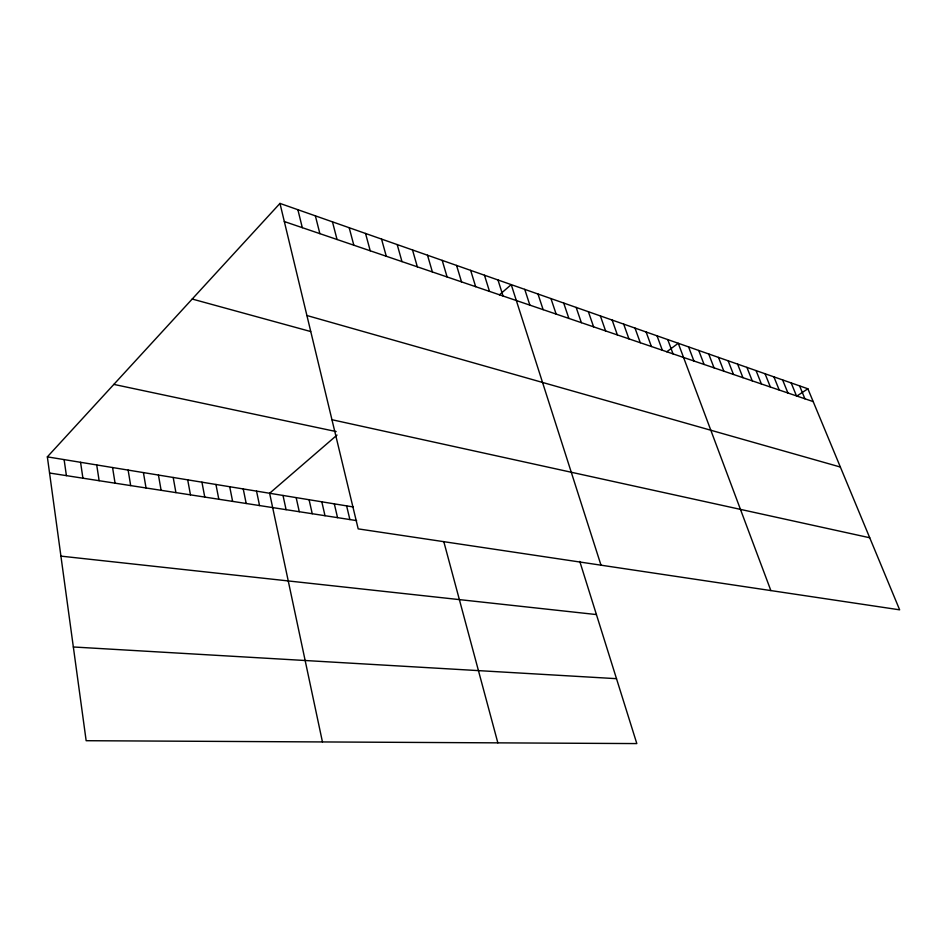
<?xml version="1.0" encoding="UTF-8"?>
<svg xmlns="http://www.w3.org/2000/svg" width="947" height="947" viewBox="0 0 947 947"><rect width="100%" height="100%" fill="white"/><g stroke="black" fill="none" stroke-linecap="round" stroke-linejoin="round"><path stroke-width="1.42" d="M579.777 561.393L636.822 743.584L86.153 740.708L47.35 456.856L279.969 203.416L807.874 388.791L899.65 609.832L358.191 528.876L279.969 203.416M337.025 435.064L269.623 493.269L322.454 741.951M499.424 294.837L511.238 284.621L601.002 565.181M666.747 351.799L678.253 343.276L770.858 590.573M796.829 396.083L807.874 388.791M73.345 646.979L616.497 678.679M60.916 556.126L596.421 614.567M49.564 473.027L356.617 520.601M47.35 456.856L353.338 506.976M113.853 384.399L336.138 431.56M331.959 419.722L869.725 537.754M192.205 299.039L310.675 331.533M306.911 315.517L840.368 467.037M284.337 221.551L813.201 401.599M799.588 385.879L804.914 398.782M791.171 382.919L796.498 395.917M782.601 379.913L787.94 393.005M773.9 376.859L779.239 390.046M765.058 373.757L770.396 387.027M756.061 370.597L761.4 383.973M746.911 367.377L752.249 380.848M737.606 364.11L742.945 377.687M728.136 360.795L733.475 374.467M718.513 357.41L723.839 371.188M708.711 353.965L714.05 367.85M698.744 350.461L704.071 364.453M688.587 346.898L693.914 360.996M667.742 339.582L673.045 353.894M657.029 335.818L662.332 350.236M646.114 331.983L651.406 346.519M634.999 328.076L640.279 342.731M623.671 324.111L628.938 338.872M612.129 320.05L617.385 334.942M600.374 315.919L605.607 330.929M588.383 311.717L593.603 326.845M576.155 307.42L581.363 322.678M563.69 303.04L568.875 318.417M550.965 298.577L556.138 314.084M537.991 294.02L543.14 309.657M524.756 289.368L529.87 305.147M497.98 279.969L503.046 296.009M484.462 275.222L489.492 291.392M470.659 270.369L475.654 286.681M456.572 265.432L461.532 281.875M442.19 260.378L447.114 276.974M427.511 255.216L432.388 271.955M412.513 249.949L417.343 266.829M397.195 244.575L401.978 261.609M381.534 239.082L386.281 256.258M365.542 233.459L370.23 250.789M443.776 541.542L497.85 742.862M349.194 227.718L353.823 245.202M332.468 221.847L337.037 239.496M315.375 215.845L319.873 233.649M297.879 209.701L302.306 227.671M346.614 505.876L349.881 519.56M334.315 503.863L337.546 517.654M321.814 501.815L324.999 515.713M309.089 499.732L312.25 513.736M296.162 497.613L299.288 511.723M283.011 495.459L286.089 509.675M256.542 491.126L259.549 505.568M243.237 488.948L246.196 503.496M229.707 486.722L232.619 501.389M215.94 484.473L218.816 499.258M201.936 482.177L204.765 497.08M187.695 479.845L190.465 494.867M173.194 477.477L175.917 492.606M158.445 475.051L161.108 490.309M143.423 472.6L146.039 487.977M128.129 470.091L130.686 485.598M112.563 467.546L115.061 483.171M96.712 464.941L99.139 480.709M80.566 462.302L82.922 478.199M64.112 459.603L66.397 475.631"/></g></svg>
